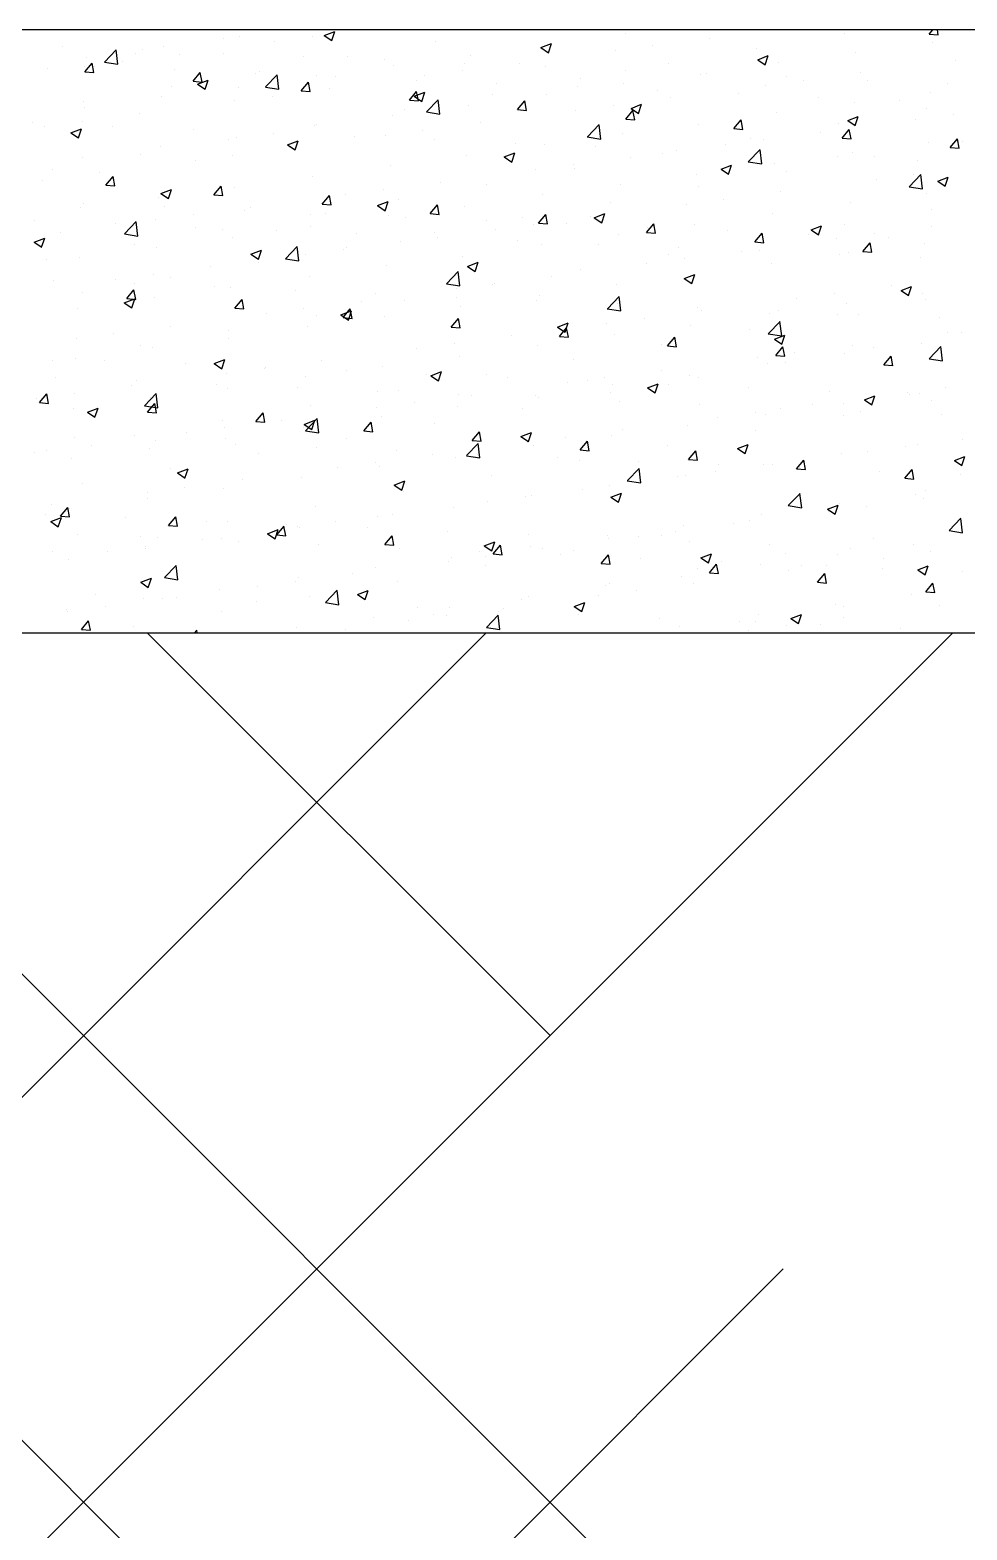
# Model space of a CAD drawing. Header units: millimetres. Extents: x 331487 to 517269, y 198509 to 399936.
# Drawn here: x 396454 to 397076, y 398942 to 399936 of the extents above; entities that cross this region are included whole.
import ezdxf

# ---------------------------------------------------------------- set-up
doc = ezdxf.new("R2010")
doc.units = ezdxf.units.MM
doc.header["$MEASUREMENT"] = 0
doc.linetypes.add('DASHED', pattern=[0.75, 0.5, -0.25])
doc.layers.add('9th_Sunk', color=251, linetype='DASHED', lineweight=5)
doc.layers.add('COLUMN', color=6, linetype='Continuous')

msp = doc.modelspace()

# ---------------------------------------------------------------- linework, layer by layer
at = {"layer": '9th_Sunk', "linetype": 'Continuous'}
for p, q in [((394942.95, 397413.51), (397065.91, 399536.48)), ((395406.98, 398186.91), (396756.55, 399536.48)), ((397727.18, 397722.87), (395913.57, 399536.48)), ((397263.14, 398496.27), (396222.93, 399536.48)), ((396799.1, 399269.66), (396532.29, 399536.48)), ((394478.91, 396640.11), (396953.78, 399114.98))]:
    msp.add_line(p, q, dxfattribs=at)
at = {"layer": 'COLUMN'}
for p, q in [((420345.71, 399936.48), (392220.13, 399936.48)), ((420350.13, 399536.48), (392620.13, 399536.48))]:
    msp.add_line(p, q, dxfattribs=at)
at = {"layer": 'COLUMN', "color": 2, "linetype": 'Continuous'}
for p, q in [((396582.3, 399930.94), (396582.3, 399930.94)), ((396593.51, 399931.96), (396593.51, 399931.96)), ((396616.39, 399928.85), (396616.39, 399928.85)), ((396641.42, 399932.15), (396641.42, 399932.15)), ((396649.41, 399932.79), (396656.41, 399935.48)), ((396649.41, 399932.79), (396654.38, 399929.44)), ((396654.38, 399929.43), (396656.41, 399935.48)), ((396722.9, 399929), (396722.9, 399929)), ((396793.12, 399924.78), (396800.12, 399927.47)), ((396798.03, 399927.11), (396798.03, 399927.11)), ((396798.09, 399921.43), (396800.12, 399927.47)), ((396849.37, 399934.15), (396849.37, 399934.15)), ((396905.11, 399930.88), (396905.11, 399930.88)), ((396994.36, 399934.05), (396994.36, 399934.05)), ((397050.59, 399933.79), (397052.85, 399936.48)), ((397050.59, 399933.79), (397056.57, 399933.27)), ((397052.46, 399928.2), (397052.46, 399928.2)), ((397056.57, 399933.26), (397055.97, 399936.48)), ((396475.77, 399925.65), (396475.77, 399925.65)), ((396491.66, 399918.52), (396491.66, 399918.52)), ((396503.7, 399915.24), (396511.49, 399923.36)), ((396512.56, 399913.83), (396511.46, 399923.33)), ((396523.98, 399920.92), (396523.98, 399920.92)), ((396529.15, 399923.4), (396529.15, 399923.4)), ((396543, 399925.56), (396543, 399925.56)), ((396553.23, 399920.54), (396553.23, 399920.54)), ((396582.53, 399921.14), (396582.53, 399921.14)), ((396635.92, 399918.89), (396635.92, 399918.89)), ((396664.58, 399918.99), (396664.58, 399918.99)), ((396746.09, 399919.61), (396746.09, 399919.61)), ((396793.12, 399924.78), (396798.09, 399921.43)), ((396842.2, 399922.6), (396842.2, 399922.6)), ((396867.24, 399925.9), (396867.24, 399925.9)), ((396936.05, 399924.04), (396936.05, 399924.04)), ((396936.83, 399916.77), (396943.83, 399919.46)), ((396941.8, 399913.42), (396943.83, 399919.46)), ((397001.95, 399921.8), (397001.95, 399921.8)), ((396465.66, 399910.91), (396465.66, 399910.91)), ((396490.32, 399912.25), (396490.32, 399912.25)), ((396490.66, 399908.77), (396495.48, 399914.52)), ((396490.66, 399908.77), (396496.64, 399908.25)), ((396496.63, 399908.25), (396495.48, 399914.51)), ((396496.85, 399912.22), (396496.85, 399912.22)), ((396503.67, 399915.21), (396512.57, 399913.83)), ((396515.36, 399915.55), (396515.36, 399915.55)), ((396550.24, 399909.97), (396550.24, 399909.97)), ((396562.39, 399902.5), (396567.21, 399908.24)), ((396568.36, 399901.97), (396567.2, 399908.24)), ((396603.62, 399907.71), (396603.62, 399907.71)), ((396606.26, 399908.98), (396606.26, 399908.98)), ((396689.3, 399916.63), (396689.3, 399916.63)), ((396695.58, 399913.21), (396695.58, 399913.21)), ((396741.18, 399909.3), (396741.18, 399909.3)), ((396742.68, 399914.38), (396742.68, 399914.38)), ((396779.05, 399914.29), (396779.05, 399914.29)), ((396796.06, 399912.12), (396796.06, 399912.12)), ((396849.45, 399909.86), (396849.45, 399909.86)), ((396877.73, 399914.03), (396877.73, 399914.03)), ((396898.66, 399907.26), (396898.66, 399907.26)), ((396902.83, 399907.61), (396902.83, 399907.61)), ((396936.83, 399916.77), (396941.81, 399913.42)), ((396950.6, 399914.76), (396950.6, 399914.76)), ((397004.87, 399908.04), (397004.87, 399908.04)), ((397068.02, 399916.35), (397068.02, 399916.35)), ((396547.94, 399898.97), (396547.94, 399898.97)), ((396562.39, 399902.5), (396568.36, 399901.98)), ((396565.38, 399900.54), (396572.39, 399903.23)), ((396565.38, 399900.54), (396570.36, 399897.18)), ((396570.36, 399897.18), (396572.38, 399903.22)), ((396592.29, 399898.67), (396592.29, 399898.67)), ((396610.4, 399898.65), (396619.29, 399897.28)), ((396610.43, 399898.69), (396618.22, 399906.81)), ((396619.29, 399897.28), (396618.18, 399906.77)), ((396634.11, 399896.22), (396638.93, 399901.97)), ((396640.09, 399895.69), (396638.93, 399901.96)), ((396644.23, 399906.17), (396644.23, 399906.17)), ((396652.99, 399897.69), (396652.99, 399897.69)), ((396657, 399905.45), (396657, 399905.45)), ((396710.38, 399903.2), (396710.38, 399903.2)), ((396716.14, 399906.01), (396716.14, 399906.01)), ((396763.77, 399900.94), (396763.77, 399900.94)), ((396817.15, 399898.69), (396817.15, 399898.69)), ((396819.41, 399904.01), (396819.41, 399904.01)), ((396848.15, 399900.86), (396848.15, 399900.86)), ((396941.96, 399899.76), (396941.96, 399899.76)), ((396956.21, 399905.35), (396956.21, 399905.35)), ((396966.99, 399903.05), (396966.99, 399903.05)), ((397009.59, 399903.1), (397009.59, 399903.1)), ((397062.97, 399900.84), (397062.97, 399900.84)), ((396489.62, 399888.96), (396489.62, 399888.96)), ((396541.78, 399892.27), (396541.78, 399892.27)), ((396590.08, 399889.41), (396590.08, 399889.41)), ((396615.11, 399892.7), (396615.11, 399892.7)), ((396634.11, 399896.22), (396640.09, 399895.7)), ((396705.84, 399889.95), (396710.66, 399895.69)), ((396705.84, 399889.95), (396711.81, 399889.43)), ((396709.1, 399892.53), (396716.1, 399895.22)), ((396709.1, 399892.53), (396714.07, 399889.17)), ((396711.81, 399889.42), (396710.66, 399895.69)), ((396714.07, 399889.17), (396716.1, 399895.22)), ((396717.15, 399882.14), (396724.94, 399890.25)), ((396726.01, 399880.72), (396724.91, 399890.22)), ((396761.09, 399894), (396761.09, 399894)), ((396777.56, 399883.67), (396782.38, 399889.42)), ((396783.54, 399883.14), (396782.38, 399889.41)), ((396796.81, 399893.82), (396796.81, 399893.82)), ((396852.81, 399884.52), (396859.81, 399887.21)), ((396857.78, 399881.16), (396859.81, 399887.21)), ((396870.53, 399896.43), (396870.53, 399896.43)), ((396878.8, 399891.44), (396878.8, 399891.44)), ((396923.91, 399894.18), (396923.91, 399894.18)), ((396977.29, 399891.92), (396977.29, 399891.92)), ((397000.73, 399888.51), (397000.73, 399888.51)), ((397030.68, 399889.67), (397030.68, 399889.67)), ((397051.24, 399894.91), (397051.24, 399894.91)), ((396490.44, 399885.23), (396490.44, 399885.23)), ((396526.92, 399881.09), (396526.92, 399881.09)), ((396694.36, 399879.92), (396694.36, 399879.92)), ((396702.77, 399883.99), (396702.77, 399883.99)), ((396717.12, 399882.1), (396726.01, 399880.72)), ((396744.87, 399886.32), (396744.87, 399886.32)), ((396777.56, 399883.67), (396783.54, 399883.15)), ((396815.9, 399883.16), (396815.9, 399883.16)), ((396840.93, 399886.46), (396840.93, 399886.46)), ((396849.29, 399877.4), (396854.11, 399883.14)), ((396849.29, 399877.4), (396855.27, 399876.87)), ((396852.81, 399884.52), (396857.78, 399881.16)), ((396855.26, 399876.87), (396854.11, 399883.14)), ((396949.39, 399881.47), (396949.39, 399881.47)), ((396996.52, 399876.51), (397003.53, 399879.2)), ((397001.49, 399873.15), (397003.52, 399879.2)), ((397048.55, 399884.39), (397048.55, 399884.39)), ((397066.75, 399880.21), (397066.75, 399880.21)), ((396455.87, 399874.82), (396455.87, 399874.82)), ((396464.02, 399872.81), (396464.02, 399872.81)), ((396481.36, 399868.28), (396488.36, 399870.97)), ((396481.36, 399868.28), (396486.34, 399864.93)), ((396486.33, 399864.93), (396488.36, 399870.97)), ((396489.05, 399876.11), (396489.05, 399876.11)), ((396509.26, 399872.57), (396509.26, 399872.57)), ((396562.64, 399870.31), (396562.64, 399870.31)), ((396616.02, 399868.06), (396616.02, 399868.06)), ((396643.02, 399872.88), (396643.02, 399872.88)), ((396644.45, 399873.98), (396644.45, 399873.98)), ((396714.87, 399869.86), (396714.87, 399869.86)), ((396752.74, 399874.85), (396752.74, 399874.85)), ((396823.87, 399865.58), (396831.66, 399873.7)), ((396832.74, 399864.17), (396831.63, 399873.67)), ((396846.94, 399867.57), (396846.94, 399867.57)), ((396897.45, 399873.97), (396897.45, 399873.97)), ((396921.02, 399871.12), (396925.84, 399876.87)), ((396921.02, 399871.12), (396926.99, 399870.6)), ((396926.99, 399870.59), (396925.83, 399876.86)), ((396978.56, 399868.6), (396978.56, 399868.6)), ((396990.24, 399874.38), (396990.24, 399874.38)), ((396992.74, 399864.85), (396997.56, 399870.59)), ((396996.52, 399876.51), (397001.5, 399873.16)), ((396998.72, 399864.32), (396997.56, 399870.59)), ((397041.71, 399876.91), (397041.71, 399876.91)), ((396540.57, 399858.98), (396540.57, 399858.98)), ((396586.13, 399863.97), (396586.13, 399863.97)), ((396591.08, 399865.38), (396591.08, 399865.38)), ((396625.08, 399860.28), (396632.08, 399862.96)), ((396625.08, 399860.28), (396630.05, 399856.92)), ((396626.68, 399858.25), (396626.68, 399858.25)), ((396630.05, 399856.92), (396632.07, 399862.96)), ((396669.4, 399865.8), (396669.4, 399865.8)), ((396689.83, 399866.56), (396689.83, 399866.56)), ((396722.79, 399863.54), (396722.79, 399863.54)), ((396776.17, 399861.29), (396776.17, 399861.29)), ((396795.59, 399860.53), (396795.59, 399860.53)), ((396823.84, 399865.55), (396832.74, 399864.17)), ((396829.55, 399859.03), (396829.55, 399859.03)), ((396915.65, 399860.32), (396915.65, 399860.32)), ((396931.92, 399864.37), (396931.92, 399864.37)), ((396940.69, 399863.61), (396940.69, 399863.61)), ((396992.74, 399864.85), (396998.72, 399864.32)), ((397050.02, 399861.63), (397050.02, 399861.63)), ((397064.47, 399858.57), (397069.29, 399864.32)), ((397064.47, 399858.57), (397070.44, 399858.05)), ((397070.44, 399858.04), (397069.29, 399864.31)), ((397072.52, 399862.43), (397072.52, 399862.43)), ((396489.22, 399851.94), (396489.22, 399851.94)), ((396527.82, 399853.96), (396527.82, 399853.96)), ((396563.77, 399849.97), (396563.77, 399849.97)), ((396588.81, 399853.26), (396588.81, 399853.26)), ((396743.65, 399853.03), (396743.65, 399853.03)), ((396768.79, 399852.27), (396775.79, 399854.95)), ((396768.79, 399852.27), (396773.76, 399848.91)), ((396773.76, 399848.91), (396775.79, 399854.95)), ((396852.5, 399852), (396852.5, 399852)), ((396873.6, 399854.36), (396873.6, 399854.36)), ((396882.93, 399856.78), (396882.93, 399856.78)), ((396930.57, 399849), (396939.46, 399847.62)), ((396930.6, 399849.03), (396938.39, 399857.15)), ((396936.31, 399854.52), (396936.31, 399854.52)), ((396939.46, 399847.62), (396938.36, 399857.12)), ((396948.17, 399848.18), (396948.17, 399848.18)), ((396989.7, 399852.27), (396989.7, 399852.27)), ((396999.51, 399855.22), (396999.51, 399855.22)), ((397014.2, 399852.42), (397014.2, 399852.42)), ((397043.08, 399850.01), (397043.08, 399850.01)), ((396469.5, 399843.95), (396469.5, 399843.95)), ((396500.62, 399841.65), (396500.62, 399841.65)), ((396504.53, 399833.55), (396509.36, 399839.3)), ((396510.51, 399833.03), (396509.35, 399839.29)), ((396641.8, 399839.59), (396641.8, 399839.59)), ((396693.14, 399846.63), (396693.14, 399846.63)), ((396789.59, 399843.72), (396789.59, 399843.72)), ((396814.62, 399847.01), (396814.62, 399847.01)), ((396815.28, 399844.35), (396815.28, 399844.35)), ((396896.23, 399840.68), (396896.23, 399840.68)), ((396912.5, 399844.26), (396919.5, 399846.95)), ((396912.5, 399844.26), (396917.48, 399840.9)), ((396917.47, 399840.9), (396919.5, 399846.94)), ((396955.88, 399842.41), (396955.88, 399842.41)), ((397015.41, 399837.47), (397015.41, 399837.47)), ((397037.32, 399832.48), (397045.11, 399840.6)), ((397040.44, 399840.77), (397040.44, 399840.77)), ((397046.19, 399831.07), (397045.08, 399840.57)), ((397056.21, 399836.25), (397063.22, 399838.94)), ((397061.19, 399832.89), (397063.21, 399838.94)), ((396462.74, 399836.67), (396462.74, 399836.67)), ((396504.53, 399833.55), (396510.51, 399833.03)), ((396541.05, 399828.02), (396548.05, 399830.71)), ((396541.05, 399828.02), (396546.03, 399824.67)), ((396546.02, 399824.67), (396548.05, 399830.71)), ((396576.26, 399827.28), (396581.08, 399833.02)), ((396582.24, 399826.75), (396581.08, 399833.02)), ((396589.86, 399832.09), (396589.86, 399832.09)), ((396688.56, 399830.42), (396688.56, 399830.42)), ((396726.43, 399835.4), (396726.43, 399835.4)), ((396756.96, 399834.34), (396756.96, 399834.34)), ((396845.72, 399834.28), (396845.72, 399834.28)), ((396897.56, 399832.4), (396897.56, 399832.4)), ((396952.25, 399829.16), (396952.25, 399829.16)), ((397037.29, 399832.45), (397046.19, 399831.07)), ((397048.81, 399828.34), (397048.81, 399828.34)), ((397056.21, 399836.25), (397061.19, 399832.89)), ((396488.01, 399818.65), (396488.01, 399818.65)), ((396489.78, 399821.47), (396489.78, 399821.47)), ((396539.35, 399825.69), (396539.35, 399825.69)), ((396543.17, 399819.21), (396543.17, 399819.21)), ((396576.26, 399827.28), (396582.24, 399826.76)), ((396600.37, 399818.81), (396600.37, 399818.81)), ((396647.99, 399821), (396652.81, 399826.75)), ((396647.99, 399821), (396653.96, 399820.48)), ((396653.96, 399820.48), (396652.81, 399826.74)), ((396663.53, 399827.12), (396663.53, 399827.12)), ((396684.77, 399820.01), (396691.77, 399822.7)), ((396684.77, 399820.01), (396689.74, 399816.66)), ((396689.74, 399816.66), (396691.76, 399822.7)), ((396698.64, 399824.33), (396698.64, 399824.33)), ((396719.71, 399814.73), (396724.53, 399820.47)), ((396725.69, 399814.2), (396724.53, 399820.47)), ((396742.44, 399819.74), (396742.44, 399819.74)), ((396794.38, 399827.24), (396794.38, 399827.24)), ((396839.24, 399822.39), (396839.24, 399822.39)), ((396889.34, 399820.87), (396889.34, 399820.87)), ((396914.38, 399824.17), (396914.38, 399824.17)), ((396998.3, 399821.93), (396998.3, 399821.93)), ((396457.49, 399810.29), (396457.49, 399810.29)), ((396510.87, 399808.03), (396510.87, 399808.03)), ((396516.96, 399801.28), (396524.75, 399809.39)), ((396525.82, 399799.86), (396524.72, 399809.36)), ((396537.47, 399810.53), (396537.47, 399810.53)), ((396562.5, 399813.82), (396562.5, 399813.82)), ((396596.55, 399816.96), (396596.55, 399816.96)), ((396640.32, 399814.32), (396640.32, 399814.32)), ((396649.93, 399814.7), (396649.93, 399814.7)), ((396691.93, 399813.34), (396691.93, 399813.34)), ((396703.31, 399812.45), (396703.31, 399812.45)), ((396719.71, 399814.73), (396725.69, 399814.21)), ((396756.69, 399810.19), (396756.69, 399810.19)), ((396780.92, 399812.38), (396780.92, 399812.38)), ((396791.44, 399808.45), (396796.26, 399814.2)), ((396791.44, 399808.45), (396797.42, 399807.93)), ((396797.41, 399807.93), (396796.26, 399814.19)), ((396810.08, 399807.93), (396810.08, 399807.93)), ((396826.19, 399812.56), (396826.19, 399812.56)), ((396828.48, 399812), (396835.48, 399814.69)), ((396828.48, 399812), (396833.45, 399808.65)), ((396833.45, 399808.65), (396835.48, 399814.69)), ((396863.16, 399802.18), (396867.99, 399807.92)), ((396869.14, 399801.65), (396867.98, 399807.92)), ((396946.95, 399814.89), (396946.95, 399814.89)), ((397052.39, 399817.43), (397052.39, 399817.43)), ((396457.03, 399795.77), (396464.03, 399798.46)), ((396462, 399792.41), (396464.03, 399798.46)), ((396474.31, 399802.21), (396474.31, 399802.21)), ((396516.93, 399801.24), (396525.82, 399799.86)), ((396564.25, 399805.78), (396564.25, 399805.78)), ((396582.01, 399804.31), (396582.01, 399804.31)), ((396588.65, 399798.8), (396588.65, 399798.8)), ((396617.63, 399803.52), (396617.63, 399803.52)), ((396640.58, 399806.3), (396640.58, 399806.3)), ((396671.01, 399801.27), (396671.01, 399801.27)), ((396722.6, 399802.37), (396722.6, 399802.37)), ((396724.4, 399799.01), (396724.4, 399799.01)), ((396763.28, 399804.28), (396763.28, 399804.28)), ((396788.32, 399807.57), (396788.32, 399807.57)), ((396844.51, 399800.99), (396844.51, 399800.99)), ((396863.16, 399802.18), (396869.14, 399801.66)), ((396863.46, 399805.68), (396863.46, 399805.68)), ((396895.02, 399807.4), (396895.02, 399807.4)), ((396916.84, 399803.42), (396916.84, 399803.42)), ((396934.89, 399795.9), (396939.71, 399801.65)), ((396940.87, 399795.37), (396939.71, 399801.64)), ((396970.22, 399801.17), (396970.22, 399801.17)), ((396972.19, 399804), (396979.19, 399806.68)), ((396972.19, 399804), (396977.17, 399800.64)), ((396977.16, 399800.64), (396979.19, 399806.68)), ((396989.1, 399798.03), (396989.1, 399798.03)), ((396994.07, 399807.42), (396994.07, 399807.42)), ((397014.13, 399801.33), (397014.13, 399801.33)), ((397023.61, 399798.91), (397023.61, 399798.91)), ((397052.01, 399806.31), (397052.01, 399806.31)), ((396457.03, 399795.77), (396462.01, 399792.41)), ((396523.69, 399794.3), (396523.69, 399794.3)), ((396538.14, 399792.4), (396538.14, 399792.4)), ((396600.74, 399787.76), (396607.75, 399790.45)), ((396600.74, 399787.76), (396605.72, 399784.41)), ((396605.71, 399784.4), (396607.74, 399790.45)), ((396623.68, 399784.72), (396631.47, 399792.84)), ((396632.55, 399783.31), (396631.44, 399792.81)), ((396637.22, 399787.68), (396637.22, 399787.68)), ((396662.25, 399790.98), (396662.25, 399790.98)), ((396664.29, 399792.36), (396664.29, 399792.36)), ((396700.13, 399795.96), (396700.13, 399795.96)), ((396777.78, 399796.76), (396777.78, 399796.76)), ((396793.16, 399793.95), (396793.16, 399793.95)), ((396831.16, 399794.5), (396831.16, 399794.5)), ((396884.54, 399792.25), (396884.54, 399792.25)), ((396925.95, 399789.72), (396925.95, 399789.72)), ((396934.89, 399795.9), (396940.87, 399795.38)), ((396935.75, 399797.41), (396935.75, 399797.41)), ((396937.93, 399789.99), (396937.93, 399789.99)), ((396991.31, 399787.74), (396991.31, 399787.74)), ((396997.08, 399788.64), (396997.08, 399788.64)), ((397006.62, 399789.63), (397011.44, 399795.37)), ((397006.62, 399789.63), (397012.59, 399789.11)), ((397012.59, 399789.1), (397011.44, 399795.37)), ((397047.59, 399795.05), (397047.59, 399795.05)), ((396465.37, 399784.29), (396465.37, 399784.29)), ((396486.79, 399785.36), (396486.79, 399785.36)), ((396574.07, 399779.37), (396574.07, 399779.37)), ((396605.97, 399782.35), (396605.97, 399782.35)), ((396623.65, 399784.69), (396632.55, 399783.31)), ((396690.71, 399780.05), (396690.71, 399780.05)), ((396741.22, 399786.45), (396741.22, 399786.45)), ((396744.46, 399779.75), (396751.46, 399782.44)), ((396744.46, 399779.75), (396749.43, 399776.4)), ((396749.43, 399776.4), (396751.46, 399782.44)), ((396863.04, 399781.43), (396863.04, 399781.43)), ((396877.43, 399787.4), (396877.43, 399787.4)), ((396888.07, 399784.73), (396888.07, 399784.73)), ((396945.74, 399781.6), (396945.74, 399781.6)), ((397044.69, 399785.48), (397044.69, 399785.48)), ((396469.89, 399770.64), (396469.89, 399770.64)), ((396511.16, 399771.09), (396511.16, 399771.09)), ((396523.27, 399768.38), (396523.27, 399768.38)), ((396536.19, 399774.38), (396536.19, 399774.38)), ((396547.65, 399772.34), (396547.65, 399772.34)), ((396639.37, 399773.01), (396639.37, 399773.01)), ((396730.38, 399768.14), (396739.27, 399766.76)), ((396730.41, 399768.17), (396738.2, 399776.29)), ((396739.27, 399766.76), (396738.17, 399776.26)), ((396762.01, 399768.13), (396762.01, 399768.13)), ((396799.88, 399773.12), (396799.88, 399773.12)), ((396819.11, 399777.39), (396819.11, 399777.39)), ((396888.17, 399771.74), (396895.17, 399774.43)), ((396888.17, 399771.74), (396893.14, 399768.39)), ((396893.14, 399768.39), (396895.17, 399774.43)), ((396893.8, 399774.11), (396893.8, 399774.11)), ((396489.33, 399762.33), (396489.33, 399762.33)), ((396516.72, 399755.51), (396523.72, 399758.2)), ((396518.41, 399758.34), (396523.23, 399764.08)), ((396518.41, 399758.34), (396524.39, 399757.81)), ((396521.69, 399752.15), (396523.72, 399758.19)), ((396524.38, 399757.81), (396523.23, 399764.08)), ((396536.92, 399759.11), (396536.92, 399759.11)), ((396576.65, 399766.13), (396576.65, 399766.13)), ((396587.43, 399765.51), (396587.43, 399765.51)), ((396630.03, 399763.87), (396630.03, 399763.87)), ((396683.42, 399761.61), (396683.42, 399761.61)), ((396736.8, 399759.36), (396736.8, 399759.36)), ((396736.98, 399764.84), (396736.98, 399764.84)), ((396760.79, 399767.38), (396760.79, 399767.38)), ((396791.95, 399760.66), (396791.95, 399760.66)), ((396837.13, 399751.62), (396844.92, 399759.74)), ((396843.29, 399767.7), (396843.29, 399767.7)), ((396846, 399750.21), (396844.89, 399759.71)), ((396962.79, 399758.59), (396962.79, 399758.59)), ((396987.83, 399761.88), (396987.83, 399761.88)), ((397025.7, 399766.87), (397025.7, 399766.87)), ((397031.88, 399763.73), (397038.88, 399766.42)), ((397031.88, 399763.73), (397036.86, 399760.38)), ((397036.85, 399760.38), (397038.88, 399766.42)), ((397046.38, 399761.76), (397046.38, 399761.76)), ((396485.58, 399752.07), (396485.58, 399752.07)), ((396516.72, 399755.51), (396521.7, 399752.15)), ((396590.14, 399752.06), (396594.96, 399757.81)), ((396590.14, 399752.06), (396596.11, 399751.54)), ((396596.11, 399751.53), (396594.95, 399757.8)), ((396610.91, 399748.24), (396610.91, 399748.24)), ((396635.95, 399751.54), (396635.95, 399751.54)), ((396660.43, 399747.5), (396667.44, 399750.19)), ((396661.86, 399745.79), (396666.68, 399751.53)), ((396665.41, 399744.14), (396667.43, 399750.19)), ((396667.84, 399745.26), (396666.68, 399751.52)), ((396673.82, 399756.52), (396673.82, 399756.52)), ((396702.48, 399757.36), (396702.48, 399757.36)), ((396740.01, 399753.17), (396740.01, 399753.17)), ((396790.18, 399757.1), (396790.18, 399757.1)), ((396837.1, 399751.59), (396846, 399750.21)), ((396843.56, 399754.85), (396843.56, 399754.85)), ((396896.95, 399752.59), (396896.95, 399752.59)), ((396899.64, 399750.27), (396899.64, 399750.27)), ((396944.52, 399748.31), (396944.52, 399748.31)), ((396950.33, 399750.34), (396950.33, 399750.34)), ((396995.87, 399755.36), (396995.87, 399755.36)), ((397003.71, 399748.08), (397003.71, 399748.08)), ((397048.26, 399757.76), (397048.26, 399757.76)), ((396547.76, 399739.93), (396547.76, 399739.93)), ((396638.15, 399739.72), (396638.15, 399739.72)), ((396644.16, 399747.35), (396644.16, 399747.35)), ((396660.43, 399747.5), (396665.41, 399744.14)), ((396661.86, 399745.79), (396667.84, 399745.26)), ((396689.5, 399746.76), (396689.5, 399746.76)), ((396733.59, 399739.51), (396738.41, 399745.26)), ((396733.59, 399739.51), (396739.57, 399738.99)), ((396739.56, 399738.98), (396738.41, 399745.25)), ((396804.15, 399739.49), (396811.15, 399742.18)), ((396804.15, 399739.49), (396809.12, 399736.13)), ((396805.31, 399733.23), (396810.13, 399738.98)), ((396809.12, 399736.13), (396811.15, 399742.18)), ((396811.29, 399732.71), (396810.13, 399738.97)), ((396836.73, 399741.99), (396836.73, 399741.99)), ((396861.77, 399745.29), (396861.77, 399745.29)), ((396892.58, 399740.82), (396892.58, 399740.82)), ((396943.86, 399735.07), (396951.65, 399743.19)), ((396952.72, 399733.66), (396951.61, 399743.15)), ((396989.94, 399747.75), (396989.94, 399747.75)), ((397057.09, 399745.83), (397057.09, 399745.83)), ((396484.85, 399731.64), (396484.85, 399731.64)), ((396509.89, 399734.94), (396509.89, 399734.94)), ((396585.84, 399737.34), (396585.84, 399737.34)), ((396586.21, 399732.22), (396586.21, 399732.22)), ((396735.7, 399728.69), (396735.7, 399728.69)), ((396773.58, 399733.68), (396773.58, 399733.68)), ((396805.31, 399733.23), (396811.29, 399732.71)), ((396842.07, 399734.41), (396842.07, 399734.41)), ((396877.04, 399726.96), (396881.86, 399732.7)), ((396883.01, 399726.43), (396881.86, 399732.7)), ((396931.62, 399737.74), (396931.62, 399737.74)), ((396943.83, 399735.04), (396952.72, 399733.66)), ((396947.86, 399731.48), (396954.86, 399734.17)), ((396947.86, 399731.48), (396952.83, 399728.13)), ((396952.83, 399728.12), (396954.86, 399734.17)), ((397045.16, 399728.47), (397045.16, 399728.47)), ((397062.55, 399735.74), (397062.55, 399735.74)), ((397072.22, 399735.8), (397072.22, 399735.8)), ((396484.36, 399718.78), (396484.36, 399718.78)), ((396527.52, 399727.33), (396527.52, 399727.33)), ((396535.7, 399725.82), (396535.7, 399725.82)), ((396710.67, 399725.4), (396710.67, 399725.4)), ((396738.79, 399719.88), (396738.79, 399719.88)), ((396790.73, 399727.37), (396790.73, 399727.37)), ((396873.3, 399727.73), (396873.3, 399727.73)), ((396877.04, 399726.96), (396883.02, 399726.44)), ((396936.49, 399719.15), (396936.49, 399719.15)), ((396948.77, 399720.68), (396953.59, 399726.43)), ((396948.77, 399720.68), (396954.74, 399720.16)), ((396954.74, 399720.16), (396953.58, 399726.42)), ((396961.52, 399722.44), (396961.52, 399722.44)), ((396994.65, 399722.07), (396994.65, 399722.07)), ((396999.39, 399727.43), (396999.39, 399727.43)), ((397013.9, 399725.79), (397013.9, 399725.79)), ((397020.49, 399714.41), (397025.31, 399720.15)), ((397026.47, 399713.88), (397025.31, 399720.15)), ((397050.55, 399718.48), (397059.44, 399717.1)), ((397050.58, 399718.52), (397058.37, 399726.63)), ((397059.44, 399717.1), (397058.34, 399726.6)), ((396469.2, 399717.32), (396469.2, 399717.32)), ((396503.8, 399717.28), (396503.8, 399717.28)), ((396557.18, 399715.03), (396557.18, 399715.03)), ((396576.41, 399715.25), (396583.41, 399717.93)), ((396576.41, 399715.25), (396581.39, 399711.89)), ((396581.38, 399711.89), (396583.41, 399717.93)), ((396584.61, 399708.8), (396584.61, 399708.8)), ((396609.64, 399712.1), (396609.64, 399712.1)), ((396610.56, 399712.77), (396610.56, 399712.77)), ((396647.51, 399717.08), (396647.51, 399717.08)), ((396663.94, 399710.51), (396663.94, 399710.51)), ((396688.28, 399713.47), (396688.28, 399713.47)), ((396717.33, 399708.26), (396717.33, 399708.26)), ((396720.13, 399707.24), (396727.13, 399709.92)), ((396725.1, 399703.88), (396727.12, 399709.92)), ((396814.98, 399717.72), (396814.98, 399717.72)), ((396873.33, 399710.83), (396873.33, 399710.83)), ((396943.31, 399715.02), (396943.31, 399715.02)), ((396955.58, 399715.78), (396955.58, 399715.78)), ((397020.49, 399714.41), (397026.47, 399713.89)), ((396471.5, 399706.1), (396471.5, 399706.1)), ((396521.45, 399700.48), (396521.45, 399700.48)), ((396524.88, 399703.85), (396524.88, 399703.85)), ((396578.26, 399701.59), (396578.26, 399701.59)), ((396585, 399698.94), (396585, 399698.94)), ((396631.65, 399699.34), (396631.65, 399699.34)), ((396636.94, 399706.43), (396636.94, 399706.43)), ((396720.13, 399707.24), (396725.1, 399703.88)), ((396756.67, 399707.71), (396756.67, 399707.71)), ((396770.71, 399706), (396770.71, 399706)), ((396810.42, 399702.55), (396810.42, 399702.55)), ((396824.09, 399703.75), (396824.09, 399703.75)), ((396835.46, 399705.85), (396835.46, 399705.85)), ((396840.86, 399701.13), (396840.86, 399701.13)), ((396863.84, 399699.23), (396870.84, 399701.92)), ((396863.84, 399699.23), (396868.81, 399695.87)), ((396868.81, 399695.87), (396870.84, 399701.91)), ((396877.47, 399701.49), (396877.47, 399701.49)), ((396891.37, 399707.53), (396891.37, 399707.53)), ((396897.26, 399705.77), (396897.26, 399705.77)), ((396930.85, 399699.24), (396930.85, 399699.24)), ((397061.28, 399699.6), (397061.28, 399699.6)), ((396458.54, 399692.2), (396458.54, 399692.2)), ((396460.56, 399689.39), (396465.38, 399695.14)), ((396460.56, 399689.39), (396466.54, 399688.87)), ((396466.53, 399688.86), (396465.38, 399695.13)), ((396483.58, 399695.5), (396483.58, 399695.5)), ((396530.22, 399687.31), (396538.01, 399695.43)), ((396532.28, 399683.12), (396537.11, 399688.86)), ((396534.49, 399692.53), (396534.49, 399692.53)), ((396538.26, 399682.59), (396537.1, 399688.86)), ((396539.08, 399685.9), (396537.98, 399695.4)), ((396685.03, 399697.08), (396685.03, 399697.08)), ((396698.35, 399697.7), (396698.35, 399697.7)), ((396709.4, 399689.25), (396709.4, 399689.25)), ((396738.41, 399694.83), (396738.41, 399694.83)), ((396747.27, 399694.24), (396747.27, 399694.24)), ((396789.51, 399694.08), (396789.51, 399694.08)), ((396791.79, 399692.57), (396791.79, 399692.57)), ((396838.95, 399695.76), (396838.95, 399695.76)), ((396845.17, 399690.32), (396845.17, 399690.32)), ((396984.24, 399696.98), (396984.24, 399696.98)), ((396993.43, 399688.78), (396993.43, 399688.78)), ((397007.55, 399691.22), (397014.55, 399693.91)), ((397007.55, 399691.22), (397012.53, 399687.86)), ((397012.52, 399687.86), (397014.55, 399693.91)), ((397036.24, 399696.3), (397036.24, 399696.3)), ((397037.62, 399694.73), (397037.62, 399694.73)), ((397043.94, 399695.18), (397043.94, 399695.18)), ((397052.09, 399690.8), (397052.09, 399690.8)), ((396483.14, 399685.49), (396483.14, 399685.49)), ((396492.39, 399682.99), (396499.39, 399685.68)), ((396492.39, 399682.99), (396497.36, 399679.64)), ((396497.36, 399679.64), (396499.39, 399685.68)), ((396530.19, 399687.28), (396539.08, 399685.9)), ((396532.28, 399683.12), (396538.26, 399682.59)), ((396604.01, 399676.84), (396608.83, 399682.59)), ((396609.99, 399676.31), (396608.83, 399682.58)), ((396636.94, 399670.76), (396644.73, 399678.88)), ((396640.03, 399687.69), (396640.03, 399687.69)), ((396645.8, 399669.35), (396644.7, 399678.85)), ((396684.36, 399685.95), (396684.36, 399685.95)), ((396687.06, 399680.18), (396687.06, 399680.18)), ((396737.57, 399686.59), (396737.57, 399686.59)), ((396780.63, 399685.75), (396780.63, 399685.75)), ((396898.56, 399688.06), (396898.56, 399688.06)), ((396910.18, 399679.71), (396910.18, 399679.71)), ((396935.21, 399683), (396935.21, 399683)), ((396942.09, 399681.74), (396942.09, 399681.74)), ((396951.94, 399685.8), (396951.94, 399685.8)), ((396973.09, 399687.99), (396973.09, 399687.99)), ((396993.77, 399680.79), (396993.77, 399680.79)), ((397005.32, 399683.55), (397005.32, 399683.55)), ((397058.7, 399681.29), (397058.7, 399681.29)), ((396558.3, 399669.36), (396558.3, 399669.36)), ((396581.71, 399677.68), (396581.71, 399677.68)), ((396583.33, 399672.65), (396583.33, 399672.65)), ((396604.01, 399676.84), (396609.99, 399676.32)), ((396621.21, 399677.64), (396621.21, 399677.64)), ((396635.72, 399673.14), (396635.72, 399673.14)), ((396636.1, 399674.98), (396643.1, 399677.67)), ((396636.1, 399674.98), (396641.08, 399671.63)), ((396636.91, 399670.73), (396645.8, 399669.35)), ((396641.07, 399671.63), (396643.1, 399677.67)), ((396675.74, 399670.57), (396680.56, 399676.31)), ((396675.74, 399670.57), (396681.71, 399670.04)), ((396681.71, 399670.04), (396680.56, 399676.31)), ((396722.31, 399675.74), (396722.31, 399675.74)), ((396747.46, 399664.29), (396752.28, 399670.04)), ((396753.44, 399663.76), (396752.28, 399670.03)), ((396779.82, 399666.97), (396786.82, 399669.66)), ((396784.79, 399663.62), (396786.81, 399669.66)), ((396847.02, 399671.39), (396847.02, 399671.39)), ((396890.15, 399674.24), (396890.15, 399674.24)), ((396935.46, 399670.78), (396935.46, 399670.78)), ((396483.9, 399666.45), (396483.9, 399666.45)), ((396495.14, 399661.04), (396495.14, 399661.04)), ((396523.39, 399667.67), (396523.39, 399667.67)), ((396533.27, 399659.24), (396533.27, 399659.24)), ((396537.28, 399664.19), (396537.28, 399664.19)), ((396583.78, 399665.65), (396583.78, 399665.65)), ((396590.67, 399661.94), (396590.67, 399661.94)), ((396644.05, 399659.68), (396644.05, 399659.68)), ((396663.99, 399665.73), (396663.99, 399665.73)), ((396743.67, 399654.21), (396751.46, 399662.33)), ((396747.46, 399664.29), (396753.44, 399663.77)), ((396752.53, 399652.8), (396751.42, 399662.29)), ((396779.82, 399666.97), (396784.79, 399663.62)), ((396784.12, 399663.11), (396784.12, 399663.11)), ((396788.3, 399660.79), (396788.3, 399660.79)), ((396809.15, 399666.41), (396809.15, 399666.41)), ((396819.19, 399658.02), (396824.01, 399663.76)), ((396825.16, 399657.49), (396824.01, 399663.76)), ((396839.64, 399667.84), (396839.64, 399667.84)), ((396877.14, 399660.77), (396877.14, 399660.77)), ((396923.53, 399658.97), (396930.53, 399661.65)), ((396923.53, 399658.97), (396928.5, 399655.61)), ((396928.5, 399655.61), (396930.53, 399661.65)), ((397034.97, 399660.16), (397034.97, 399660.16)), ((397042.73, 399661.89), (397042.73, 399661.89)), ((397072.84, 399665.14), (397072.84, 399665.14)), ((396457.27, 399656.06), (396457.27, 399656.06)), ((396465.07, 399657.66), (396465.07, 399657.66)), ((396481.93, 399652.2), (396481.93, 399652.2)), ((396605.67, 399655.72), (396605.67, 399655.72)), ((396683.09, 399649.81), (396683.09, 399649.81)), ((396697.43, 399657.43), (396697.43, 399657.43)), ((396720.96, 399654.8), (396720.96, 399654.8)), ((396736.36, 399653.3), (396736.36, 399653.3)), ((396743.64, 399654.18), (396752.53, 399652.8)), ((396750.81, 399655.17), (396750.81, 399655.17)), ((396804.19, 399652.92), (396804.19, 399652.92)), ((396818.82, 399650.76), (396818.82, 399650.76)), ((396819.19, 399658.02), (396825.17, 399657.49)), ((396857.58, 399650.66), (396857.58, 399650.66)), ((396890.91, 399651.74), (396895.74, 399657.49)), ((396890.92, 399651.74), (396896.89, 399651.22)), ((396896.89, 399651.21), (396895.73, 399657.48)), ((396940.87, 399648.45), (396940.87, 399648.45)), ((396946.78, 399648.55), (396946.78, 399648.55)), ((396962.64, 399645.46), (396967.46, 399651.21)), ((396968.62, 399644.94), (396967.46, 399651.2)), ((396992.22, 399655.49), (396992.22, 399655.49)), ((397009.93, 399656.86), (397009.93, 399656.86)), ((397067.24, 399650.96), (397074.24, 399653.65)), ((397067.24, 399650.96), (397072.22, 399647.6)), ((397072.21, 399647.6), (397074.24, 399653.64)), ((396547.35, 399645.71), (396547.35, 399645.71)), ((396552.08, 399642.73), (396559.08, 399645.42)), ((396552.08, 399642.73), (396557.06, 399639.38)), ((396557.05, 399639.37), (396559.08, 399645.42)), ((396634.5, 399639.85), (396634.5, 399639.85)), ((396658.05, 399646.51), (396658.05, 399646.51)), ((396685.85, 399646.9), (396685.85, 399646.9)), ((396760.5, 399640.75), (396760.5, 399640.75)), ((396850.39, 399637.66), (396858.18, 399645.77)), ((396859.25, 399636.24), (396858.15, 399645.74)), ((396883.87, 399640.26), (396883.87, 399640.26)), ((396888.94, 399640.95), (396888.94, 399640.95)), ((396908.91, 399643.56), (396908.91, 399643.56)), ((396910.96, 399648.41), (396910.96, 399648.41)), ((396962.64, 399645.46), (396968.62, 399644.94)), ((396964.34, 399646.15), (396964.34, 399646.15)), ((397017.72, 399643.9), (397017.72, 399643.9)), ((397034.37, 399639.19), (397039.19, 399644.94)), ((397034.37, 399639.19), (397040.34, 399638.67)), ((397040.34, 399638.66), (397039.19, 399644.93)), ((397071.11, 399641.64), (397071.11, 399641.64)), ((396489.03, 399635.7), (396489.03, 399635.7)), ((396531.99, 399629.92), (396531.99, 399629.92)), ((396557.03, 399633.21), (396557.03, 399633.21)), ((396582.57, 399632.36), (396582.57, 399632.36)), ((396594.9, 399638.2), (396594.9, 399638.2)), ((396695.79, 399634.72), (396702.8, 399637.41)), ((396695.79, 399634.72), (396700.77, 399631.37)), ((396700.76, 399631.37), (396702.79, 399637.41)), ((396702.18, 399630.74), (396702.18, 399630.74)), ((396820.72, 399631.95), (396820.72, 399631.95)), ((396838.43, 399634.55), (396838.43, 399634.55)), ((396839.51, 399626.71), (396846.51, 399629.4)), ((396844.48, 399623.36), (396846.51, 399629.4)), ((396850.36, 399637.62), (396859.25, 399636.24)), ((396957.11, 399621.1), (396964.9, 399629.22)), ((396965.98, 399619.69), (396964.87, 399629.19)), ((397041.51, 399628.6), (397041.51, 399628.6)), ((397047.96, 399631.13), (397047.96, 399631.13)), ((396468.84, 399621.6), (396468.84, 399621.6)), ((396474.43, 399614.17), (396479.25, 399619.92)), ((396480.41, 399613.64), (396479.25, 399619.91)), ((396480.71, 399618.91), (396480.71, 399618.91)), ((396532.06, 399625.95), (396532.06, 399625.95)), ((396643.86, 399620.72), (396643.86, 399620.72)), ((396735.14, 399620.01), (396735.14, 399620.01)), ((396757.81, 399623.67), (396757.81, 399623.67)), ((396782.84, 399626.96), (396782.84, 399626.96)), ((396787.08, 399627.51), (396787.08, 399627.51)), ((396839.51, 399626.71), (396844.48, 399623.36)), ((396957.08, 399621.07), (396965.98, 399619.69)), ((396983.22, 399618.7), (396990.22, 399621.39)), ((396983.22, 399618.7), (396988.19, 399615.35)), ((396988.19, 399615.35), (396990.22, 399621.39)), ((396989.65, 399621.12), (396989.65, 399621.12)), ((396991, 399622.2), (396991, 399622.2)), ((397008.66, 399620.72), (397008.66, 399620.72)), ((397046.53, 399625.7), (397046.53, 399625.7)), ((396464.43, 399615.35), (396464.43, 399615.35)), ((396468.06, 399610.48), (396475.06, 399613.17)), ((396468.06, 399610.48), (396473.03, 399607.12)), ((396473.03, 399607.12), (396475.06, 399613.16)), ((396474.43, 399614.17), (396480.41, 399613.65)), ((396517.81, 399613.1), (396517.81, 399613.1)), ((396546.16, 399607.9), (396550.98, 399613.64)), ((396552.14, 399607.37), (396550.98, 399613.64)), ((396571.19, 399610.84), (396571.19, 399610.84)), ((396585.54, 399610.71), (396585.54, 399610.71)), ((396656.78, 399610.37), (396656.78, 399610.37)), ((396684.63, 399613.61), (396684.63, 399613.61)), ((396694.66, 399615.35), (396694.66, 399615.35)), ((396920.47, 399609.11), (396920.47, 399609.11)), ((396931.33, 399611.11), (396931.33, 399611.11)), ((396939.66, 399615.16), (396939.66, 399615.16)), ((396983.63, 399617.42), (396983.63, 399617.42)), ((397063.84, 399604.55), (397071.63, 399612.67)), ((397072.7, 399603.14), (397071.6, 399612.64)), ((397071.93, 399609.18), (397071.93, 399609.18)), ((396485.51, 399601.92), (396485.51, 399601.92)), ((396527.23, 399600.7), (396527.23, 399600.7)), ((396538.9, 399599.66), (396538.9, 399599.66)), ((396546.16, 399607.9), (396552.14, 399607.37)), ((396568.59, 399598.76), (396568.59, 399598.76)), ((396581.35, 399599.07), (396581.35, 399599.07)), ((396611.77, 399602.47), (396618.77, 399605.16)), ((396611.77, 399602.47), (396616.75, 399599.11)), ((396616.74, 399599.11), (396618.77, 399605.16)), ((396617.89, 399601.62), (396622.71, 399607.37)), ((396617.89, 399601.62), (396623.86, 399601.1)), ((396623.86, 399601.09), (396622.7, 399607.36)), ((396624.57, 399608.58), (396624.57, 399608.58)), ((396631.75, 399607.07), (396631.75, 399607.07)), ((396633.29, 399606.56), (396633.29, 399606.56)), ((396677.96, 399606.33), (396677.96, 399606.33)), ((396689.61, 399595.35), (396694.43, 399601.09)), ((396695.59, 399594.82), (396694.43, 399601.09)), ((396731.34, 399604.07), (396731.34, 399604.07)), ((396784.72, 399601.82), (396784.72, 399601.82)), ((396837.21, 399601.26), (396837.21, 399601.26)), ((396838.1, 399599.56), (396838.1, 399599.56)), ((396857.57, 399600.82), (396857.57, 399600.82)), ((396873.01, 399601.1), (396873.01, 399601.1)), ((396882.6, 399604.12), (396882.6, 399604.12)), ((396887.72, 399607.66), (396887.72, 399607.66)), ((397013.61, 399599.16), (397013.61, 399599.16)), ((397063.81, 399604.52), (397072.7, 399603.14)), ((396468.91, 399590.69), (396468.91, 399590.69)), ((396505.69, 399590.48), (396505.69, 399590.48)), ((396530.72, 399593.77), (396530.72, 399593.77)), ((396530.84, 399592.67), (396530.84, 399592.67)), ((396592.28, 399597.41), (396592.28, 399597.41)), ((396645.66, 399595.15), (396645.66, 399595.15)), ((396689.61, 399595.35), (396695.59, 399594.82)), ((396699.04, 399592.9), (396699.04, 399592.9)), ((396752.42, 399590.64), (396752.42, 399590.64)), ((396755.48, 399594.46), (396762.49, 399597.15)), ((396755.48, 399594.46), (396760.46, 399591.1)), ((396760.46, 399591.1), (396762.48, 399597.15)), ((396761.34, 399589.07), (396766.16, 399594.82)), ((396761.34, 399589.07), (396767.32, 399588.55)), ((396767.31, 399588.54), (396766.16, 399594.81)), ((396785.87, 399594.22), (396785.87, 399594.22)), ((396794.41, 399592.51), (396794.41, 399592.51)), ((396814.69, 399591.09), (396814.69, 399591.09)), ((396891.49, 399597.31), (396891.49, 399597.31)), ((396899.2, 399586.45), (396906.2, 399589.14)), ((396904.17, 399583.09), (396906.2, 399589.14)), ((396944.87, 399595.05), (396944.87, 399595.05)), ((396955.29, 399589.15), (396955.29, 399589.15)), ((396989.79, 399588.91), (396989.79, 399588.91)), ((396998.25, 399592.8), (396998.25, 399592.8)), ((397040.3, 399595.31), (397040.3, 399595.31)), ((397051.63, 399590.54), (397051.63, 399590.54)), ((396479.5, 399585.62), (396479.5, 399585.62)), ((396543.48, 399573.35), (396551.26, 399581.47)), ((396552.34, 399571.94), (396551.23, 399581.43)), ((396683.42, 399580.32), (396683.42, 399580.32)), ((396731.5, 399584.23), (396731.5, 399584.23)), ((396733.93, 399586.72), (396733.93, 399586.72)), ((396756.37, 399581.08), (396756.37, 399581.08)), ((396756.54, 399587.52), (396756.54, 399587.52)), ((396805.81, 399588.39), (396805.81, 399588.39)), ((396833.06, 399582.8), (396837.88, 399588.54)), ((396833.06, 399582.8), (396839.04, 399582.27)), ((396839.04, 399582.27), (396837.88, 399588.54)), ((396859.19, 399586.13), (396859.19, 399586.13)), ((396896.97, 399579.14), (396896.97, 399579.14)), ((396899.2, 399586.45), (396904.17, 399583.1)), ((396904.79, 399576.52), (396909.61, 399582.27)), ((396910.77, 399575.99), (396909.61, 399582.26)), ((396912.57, 399583.87), (396912.57, 399583.87)), ((396938.44, 399581.87), (396938.44, 399581.87)), ((396965.95, 399581.62), (396965.95, 399581.62)), ((396982.35, 399581.27), (396982.35, 399581.27)), ((397019.34, 399579.36), (397019.34, 399579.36)), ((397020.23, 399586.26), (397020.23, 399586.26)), ((397042.91, 399578.44), (397049.91, 399581.13)), ((397047.88, 399575.09), (397049.91, 399581.13)), ((396527.75, 399570.22), (396534.75, 399572.9)), ((396527.75, 399570.22), (396532.72, 399566.86)), ((396532.72, 399566.86), (396534.75, 399572.9)), ((396543.45, 399573.32), (396552.34, 399571.94)), ((396630.48, 399570.93), (396630.48, 399570.93)), ((396632.07, 399573.28), (396632.07, 399573.28)), ((396668.35, 399575.91), (396668.35, 399575.91)), ((396698.05, 399571.07), (396698.05, 399571.07)), ((396838.65, 399569.13), (396838.65, 399569.13)), ((396886.5, 399574.37), (396886.5, 399574.37)), ((396894.17, 399569.66), (396894.17, 399569.66)), ((396904.79, 399576.52), (396910.77, 399576)), ((396957.32, 399577.98), (396957.32, 399577.98)), ((396976.52, 399570.25), (396981.34, 399575.99)), ((396976.52, 399570.25), (396982.49, 399569.72)), ((396982.49, 399569.72), (396981.33, 399575.99)), ((397042.91, 399578.44), (397047.88, 399575.09)), ((397048.24, 399563.97), (397053.06, 399569.72)), ((397054.22, 399563.44), (397053.06, 399569.71)), ((397072.72, 399577.11), (397072.72, 399577.11)), ((396497.92, 399562.26), (396497.92, 399562.26)), ((396529.62, 399559.38), (396529.62, 399559.38)), ((396542.29, 399559.32), (396542.29, 399559.32)), ((396551.3, 399560.01), (396551.3, 399560.01)), ((396580.13, 399565.78), (396580.13, 399565.78)), ((396605.44, 399567.63), (396605.44, 399567.63)), ((396639.73, 399561.06), (396639.73, 399561.06)), ((396650.2, 399556.8), (396657.99, 399564.91)), ((396659.06, 399555.38), (396657.96, 399564.88)), ((396671.46, 399562.21), (396678.46, 399564.89)), ((396671.46, 399562.21), (396676.44, 399558.85)), ((396676.43, 399558.85), (396678.46, 399564.89)), ((396780.33, 399559.12), (396780.33, 399559.12)), ((396784.65, 399560.93), (396784.65, 399560.93)), ((396831.26, 399561.38), (396831.26, 399561.38)), ((396835.99, 399567.97), (396835.99, 399567.97)), ((396856.29, 399564.68), (396856.29, 399564.68)), ((397039.08, 399562.02), (397039.08, 399562.02)), ((397048.24, 399563.97), (397054.22, 399563.45)), ((397051.8, 399564.17), (397051.8, 399564.17)), ((396478.28, 399552.33), (396478.28, 399552.33)), ((396479.38, 399551.03), (396479.38, 399551.03)), ((396504.41, 399554.33), (396504.41, 399554.33)), ((396581.42, 399551.05), (396581.42, 399551.05)), ((396604.68, 399557.75), (396604.68, 399557.75)), ((396650.17, 399556.76), (396659.06, 399555.38)), ((396658.06, 399555.5), (396658.06, 399555.5)), ((396711.44, 399553.24), (396711.44, 399553.24)), ((396722.01, 399549.11), (396722.01, 399549.11)), ((396732.71, 399553.43), (396732.71, 399553.43)), ((396764.83, 399550.99), (396764.83, 399550.99)), ((396768.1, 399553.07), (396768.1, 399553.07)), ((396815.18, 399554.2), (396822.18, 399556.89)), ((396815.18, 399554.2), (396820.15, 399550.84)), ((396820.15, 399550.84), (396822.17, 399556.88)), ((396988.57, 399555.62), (396988.57, 399555.62)), ((396993.48, 399554.16), (396993.48, 399554.16)), ((397057.08, 399555.13), (397057.08, 399555.13)), ((396488.31, 399538.95), (396493.13, 399544.7)), ((396494.28, 399538.42), (396493.13, 399544.69)), ((396523.1, 399541.04), (396523.1, 399541.04)), ((396630.86, 399539.99), (396630.86, 399539.99)), ((396663.7, 399539.1), (396663.7, 399539.1)), ((396682.2, 399547.03), (396682.2, 399547.03)), ((396705.2, 399544.79), (396705.2, 399544.79)), ((396730.23, 399548.08), (396730.23, 399548.08)), ((396756.89, 399540.21), (396765.79, 399538.83)), ((396756.92, 399540.24), (396764.71, 399548.36)), ((396765.79, 399538.83), (396764.68, 399548.33)), ((396818.21, 399548.73), (396818.21, 399548.73)), ((396871.59, 399546.48), (396871.59, 399546.48)), ((396885.29, 399541.08), (396885.29, 399541.08)), ((396924.97, 399544.22), (396924.97, 399544.22)), ((396935.16, 399544.15), (396935.16, 399544.15)), ((396937.23, 399548.58), (396937.23, 399548.58)), ((396956.05, 399541.83), (396956.05, 399541.83)), ((396958.89, 399546.19), (396965.89, 399548.88)), ((396958.89, 399546.19), (396963.86, 399542.83)), ((396963.86, 399542.83), (396965.89, 399548.88)), ((396978.36, 399541.97), (396978.36, 399541.97)), ((396993.92, 399546.82), (396993.92, 399546.82)), ((397031.74, 399539.71), (397031.74, 399539.71)), ((396488.31, 399538.95), (396494.29, 399538.43)), ((396563.22, 399536.48), (396564.86, 399538.42)), ((396565.21, 399536.48), (396564.85, 399538.42)), ((396931.01, 399538.54), (396931.01, 399538.54))]:
    msp.add_line(p, q, dxfattribs=at)

doc.saveas('drawing.dxf')
